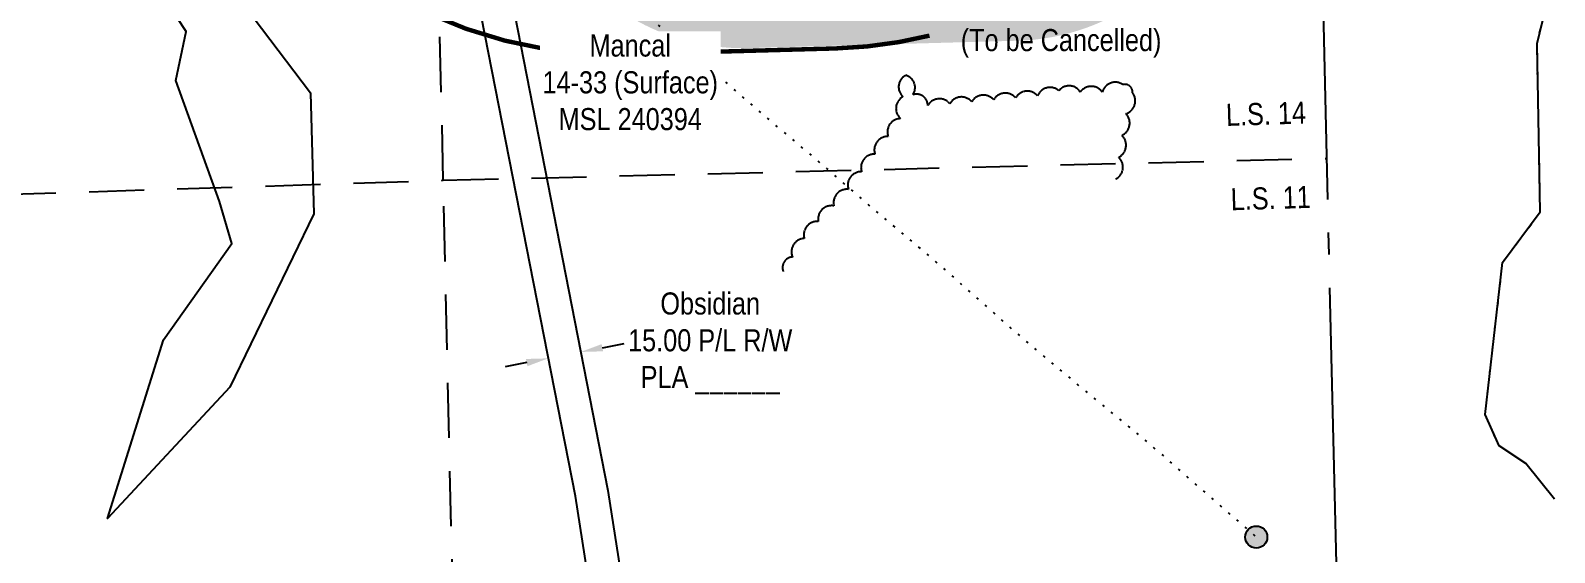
# Model space of a CAD drawing. Extents: x 647291 to 648963, y 5835206 to 5838613.
# Drawn here: x 647830 to 648521, y 5837090 to 5837327 of the extents above; entities that cross this region are included whole.
import ezdxf

# ---------------------------------------------------------------- set-up
doc = ezdxf.new("R2010")
doc.units = 0
doc.header["$LTSCALE"] = 5
doc.header["$PDSIZE"] = 0.5
for name, pattern in [('0', [1, 1, 0]), ('foc-BUFFER', [16.75, 15, -1.75]), ('foc-DOT', [1, 0.2, -0.8]), ('foc-LSD', [8, 5, -3]), ('foc-QUARTERLINE', [33, 25, -3, 2, -3]), ('foc-WHEELTRACKS', [2, 0.4, -1.6])]:
    doc.linetypes.add(name, pattern=pattern)
doc.layers.get('Defpoints').update_dxf_attribs({"color": 9})
for name, color, linetype in [('ABADATA-DRILL-T', 8, 'Continuous'), ('AS-DRILL', 8, 'foc-DOT'), ('AUX-BUFFER', 7, 'foc-BUFFER'), ('C-RW', 13, 'Continuous'), ('C-WS-S', 8, 'Continuous'), ('L-SECQ', 8, 'foc-QUARTERLINE'), ('L-SECTION-LSD', 7, 'foc-LSD'), ('P-BUFFER-H 30m', 51, 'Continuous'), ('T-BUSH', 110, '0'), ('T-WATER-P3', 160, 'foc-WHEELTRACKS'), ('WETLAND', 143, 'Continuous')]:
    doc.layers.add(name, color=color, linetype=linetype)
doc.layers.add('F-WS-T', color=190, linetype='Continuous', lineweight=9)
doc.styles.add('100L', font='ARIALN.TTF', dxfattribs={"height": 11})
doc.styles.add('80CG', font='ARIALN.TTF', dxfattribs={"height": 10})
doc.styles.add('foc-LtypeFont', font='ARIALN.TTF', dxfattribs={"height": 7.35})
doc.linetypes.add('foc-TOPO-flowdirection-NOLINE', pattern='A,0,[">",foc-LtypeFont,S=0.3,R=0,X=0,Y=-0.945],-20,[">",foc-LtypeFont,S=0.3,R=0,X=0,Y=-0.945],0', length=20)
doc.dimstyles.new('Compass 5 000', dxfattribs={"dimscale": 5, "dimtxt": 9, "dimasz": 2, "dimexe": 0.2, "dimexo": 0.0625, "dimgap": 0.5, "dimtad": 0, "dimtih": 1, "dimtoh": 1, "dimzin": 0, "dimdsep": 46, "dimtxsty": '80CG', "dimcen": 0.1, "dimse1": 1, "dimse2": 1, "dimclrd": 256, "dimclrt": 256, "dimaunit": 1, "dimadec": 4, "dimazin": 0, "dimtfac": 0.06, "dimtofl": 0, "dimtmove": 0, "dimatfit": 1, "dimfxl": 0.2, "dimtolj": 1, "dimtzin": 0, "dimlwd": -1, "dimarcsym": 0})

# ---------------------------------------------------------------- blocks, each defined once
blk = doc.blocks.new('*D562')
at = {"layer": 'C-RW', "transparency": 16777216}
for p, q in [((648089.28, 5837182.93), (648099.09, 5837184.86)), ((648054.94, 5837176.19), (648045.13, 5837174.26))]:
    blk.add_line(p, q, dxfattribs=at)
for points in [[(648088.96, 5837184.57), (648089.6, 5837181.3), (648079.47, 5837181.01)], [(648054.62, 5837177.83), (648055.26, 5837174.55), (648064.75, 5837178.12)]]:
    blk.add_solid(points, dxfattribs=at)
at = {"layer": 'Defpoints', "color": 0, "transparency": 16777216}
for p in [(648079.47, 5837181.01), (648066.4, 5837169.71), (648081.12, 5837172.6)]:
    blk.add_point(p, dxfattribs=at)
at = {"layer": 'C-RW', "transparency": 16777216, "insert": (648138.18, 5837184.86), "char_height": 10, "attachment_point": 5, "style": '80CG'}
blk.add_mtext('\\A1;Obsidian \\P15.00 P/L R/W\\PPLA ______', dxfattribs=at)
blk = doc.blocks.new('BH_Existing')
at = {"layer": 'ABADATA-DRILL-T'}
h = blk.add_hatch(color=256, dxfattribs=at)
h.dxf.hatch_style = 1
edge = h.paths.add_edge_path()
edge.add_arc((0, 0), 0.5, 0, 360)
blk.add_circle((0, 0), 0.5, dxfattribs=at)

msp = doc.modelspace()

# ---------------------------------------------------------------- hatches: boundary and pattern name
at = {"layer": 'P-BUFFER-H 30m'}
h = msp.add_hatch(color=256, dxfattribs=at)
h.dxf.hatch_style = 1
h.paths.add_polyline_path([(648372.607, 5837507.726), (648371.541, 5837546.535, 0.3477084), (648291.942, 5837641.673, 0.1149714), (648258.023, 5837671.814), (648257.244, 5837700.204, 0.4152407), (648226.336, 5837729.358), (648206.231, 5837728.736, 0.4131871), (648177.179, 5837697.936), (648177.587, 5837683.074), (648040.039, 5837679.299, 0.4142136), (647942.848, 5837576.622), (647946.14, 5837456.702, 0.414212), (648048.815, 5837359.512), (648072.018, 5837360.148, 0.2483283), (648155.856, 5837318.675), (648277.69, 5837322.018, 0.3314183), (648371.475, 5837395.935, 0.1010722), (648381.818, 5837434.584), (648383.039, 5837454.901, 0.1023539), (648377.227, 5837494.988)])
h.paths.add_polyline_path([(648283.248, 5837460.898), (648282.027, 5837440.581), (648274.675, 5837431.925), (648274.949, 5837421.951), (648153.114, 5837418.609), (648151.933, 5837462.35), (648046.073, 5837459.445), (648042.782, 5837579.365), (648210.31, 5837583.963), (648207.159, 5837698.759), (648227.264, 5837699.381), (648231.564, 5837542.693), (648271.608, 5837543.792), (648273.116, 5837488.829)], flags=16)

# ---------------------------------------------------------------- linework, layer by layer
at = {"layer": 'AUX-BUFFER', "color": 251, "linetype": 'foc-BUFFER', "const_width": 1.999, "flags": 128}
msp.add_lwpolyline([(648332.883, 5837379.068, 0.2022776), (648389.335, 5837523.87, 0.4142136), (648183.984, 5837718.252), (648089.047, 5837715.647, 0.4142136), (647894.664, 5837510.295, 0.4142136), (648100.016, 5837315.913), (648194.953, 5837318.518, 0.0540024), (648237.623, 5837324.328, 0.0540024)], format="xyb", dxfattribs=at)
at = {"layer": 'C-RW', "flags": 128}
msp.add_lwpolyline([(648012.449, 5837693.641), (648016.874, 5837552.837), (648044.384, 5837520.984), (648049.354, 5837334.358), (648091.795, 5837118.215), (648121.337, 5836928.643), (648194.933, 5836808.733), (648177.642, 5836808.237), (648106.983, 5836923.363), (648077.024, 5837115.615), (648034.397, 5837332.702), (648029.536, 5837515.233), (648002.052, 5837547.056), (647997.461, 5837693.162)], close=True, dxfattribs=at)
at = {"layer": 'L-SECTION-LSD'}
for p, q in [((648017.118, 5837258.777), (648007.102, 5837692.566)), ((648017.118, 5837258.777), (648417.717, 5837268.727)), ((647616.586, 5837245.947), (648017.118, 5837258.777)), ((648027.2, 5836822.138), (648017.118, 5837258.777))]:
    msp.add_line(p, q, dxfattribs=at)
at = {"layer": 'T-BUSH', "flags": 128}
msp.add_lwpolyline([(648322.063, 5837259.344, 0.5205671), (648323.43, 5837269.247, 0.5205671), (648324.87, 5837279.139, 0.5205671), (648326.674, 5837288.972, 0.5205671), (648329.725, 5837298.437, 0.5205671), (648325.299, 5837302.139, 0.5205671), (648316.005, 5837298.71, 0.5205671), (648306.008, 5837298.764, 0.5205671), (648296.318, 5837299.355, 0.5205671), (648286.653, 5837296.997, 0.5205671), (648276.694, 5837296.125, 0.5205671), (648266.736, 5837295.244, 0.5205671), (648256.78, 5837294.337, 0.5205671), (648246.819, 5837293.487, 0.5205671), (648236.852, 5837292.72, 0.5205671), (648230.052, 5837297.507, 0.5205671), (648226.826, 5837306.359, 0.5205671), (648225.572, 5837296.674, 0.5205671), (648224.531, 5837286.731, 0.5205671), (648218.91, 5837278.627, 0.5205671), (648212.878, 5837270.655, 0.5205671), (648206.854, 5837262.677, 0.5205671), (648200.858, 5837254.677, 0.5205671), (648194.248, 5837247.209, 0.5205671), (648187.179, 5837240.14, 0.5205671), (648180.862, 5837232.469, 0.5205671), (648175.504, 5837224.028, 0.5205671), (648171.307, 5837217.414, 0.5205671)], format="xyb", dxfattribs=at)
at = {"layer": 'T-WATER-P3', "flags": 128}
msp.add_lwpolyline([(648521.082, 5837114.263), (648508.002, 5837130.522), (648496.009, 5837138.445), (648489.578, 5837152.664), (648497.542, 5837221.551), (648514.629, 5837244.438), (648513.162, 5837320.815), (648516.967, 5837336.381), (648513.745, 5837353.045), (648504.635, 5837383.157), (648510.753, 5837399.083), (648509.932, 5837415.067), (648503.102, 5837416.856)], dxfattribs=at)
at = {"layer": 'T-WATER-P3', "linetype": 'foc-TOPO-flowdirection-NOLINE', "flags": 128}
msp.add_lwpolyline([(648521.082, 5837114.263), (648508.002, 5837130.522), (648496.009, 5837138.445), (648489.578, 5837152.664), (648497.542, 5837221.551), (648514.629, 5837244.438), (648513.162, 5837320.815), (648516.967, 5837336.381), (648513.745, 5837353.045), (648504.635, 5837383.157), (648510.753, 5837399.083), (648509.932, 5837415.067), (648504.751, 5837416.424)], dxfattribs=at)
at = {"layer": 'WETLAND'}
msp.add_lwpolyline([(647718.758, 5837691.294), (648028.321, 5837696.057), (648025.94, 5837655.575), (648000.54, 5837625.413), (647942.596, 5837615.888), (647874.333, 5837571.438), (647878.302, 5837540.481), (647884.652, 5837465.869), (647886.24, 5837434.912), (647912.433, 5837357.125), (647956.883, 5837298.387), (647958.471, 5837243.618), (647920.371, 5837165.037), (647864.808, 5837105.505), (647890.208, 5837186.468), (647921.165, 5837230.124), (647915.608, 5837249.174), (647895.765, 5837303.943), (647900.527, 5837326.168), (647880.683, 5837356.331), (647859.252, 5837409.512), (647854.489, 5837437.294), (647833.058, 5837492.856), (647803.689, 5837519.05)], dxfattribs=at)

# ---------------------------------------------------------------- block references
at = {"layer": 'C-WS-S', "color": 2, "xscale": 9.997110999999391, "yscale": 9.997110999999391, "zscale": 9.997110999999391}
msp.add_blockref('BH_Existing', (648385.807, 5837097.118), dxfattribs=at)

# ---------------------------------------------------------------- texts
at = {"layer": 'F-WS-T', "insert": (648297.292, 5837377.837), "char_height": 9.99704, "width": 90.42797, "attachment_point": 2, "line_spacing_factor": 1.010641, "style": '80CG'}
msp.add_mtext('Obsidian \\P14-33 (Surface) \\PROE 4426\\P(To be Cancelled)', dxfattribs=at)
at = {"layer": 'L-SECTION-LSD', "insert": (648371.92, 5837293.389), "char_height": 10, "attachment_point": 1, "rotation": 1.768495, "style": '100L', "bg_fill": 2}
msp.add_mtext_dynamic_manual_height_columns('L.S. 14', width=37.00889, gutter_width=55.016, heights=[0], dxfattribs=at)

# ---------------------------------------------------------------- dimensions: what is measured, and where the dimension line sits
at = {"layer": 'C-RW'}
dim = msp.add_aligned_dim(p1=(648066.403, 5837169.706), p2=(648081.117, 5837172.596), distance=8.571, text='Obsidian \\P15.00 P/L R/W\\PPLA ______', dimstyle='Compass 5 000', dxfattribs=at)
dim.commit()
dim.dimension.update_dxf_attribs({"geometry": '*D562', "text_midpoint": (648138.177, 5837184.86)})

# ---------------------------------------------------------------- next in the draw order: texts
at = {"layer": 'L-SECTION-LSD', "insert": (648374.068, 5837255.171), "char_height": 10, "attachment_point": 1, "rotation": 1.768495, "style": '100L', "bg_fill": 2}
msp.add_mtext_dynamic_manual_height_columns('L.S. 11', width=36.46003, gutter_width=55.016, heights=[0], dxfattribs=at)

# ---------------------------------------------------------------- next in the draw order: linework, layer by layer
at = {"layer": 'AS-DRILL', "flags": 128}
msp.add_lwpolyline([(647619.459, 5837780.42), (647625.235, 5837774.902), (647635.122, 5837765.546), (647645.133, 5837756.354), (647655.212, 5837747.284), (647665.359, 5837738.255), (647675.534, 5837729.278), (647685.659, 5837720.319), (647695.892, 5837711.404), (647706.174, 5837702.55), (647716.35, 5837693.553), (647726.411, 5837684.402), (647736.462, 5837675.241), (647746.502, 5837666.109), (647756.514, 5837656.907), (647766.477, 5837647.693), (647776.508, 5837638.511), (647786.578, 5837629.391), (647796.687, 5837620.301), (647806.775, 5837611.222), (647816.854, 5837602.121), (647826.905, 5837592.98), (647836.877, 5837583.757), (647846.831, 5837574.503), (647856.842, 5837565.33), (647866.922, 5837556.22), (647876.981, 5837547.119), (647887.05, 5837538.019), (647897.178, 5837528.97), (647907.315, 5837519.911), (647917.434, 5837510.842), (647927.443, 5837501.75), (647937.406, 5837492.496), (647947.292, 5837483.17), (647957.168, 5837473.834), (647967.132, 5837464.56), (647977.056, 5837455.295), (647986.844, 5837445.896), (647996.671, 5837436.538), (648006.537, 5837427.221), (648016.383, 5837417.884), (648026.259, 5837408.547), (648036.163, 5837399.272), (648046.174, 5837390.129), (648056.269, 5837381.15), (648066.445, 5837372.163), (648076.582, 5837363.124), (648086.672, 5837354.004), (648096.673, 5837344.842), (648106.802, 5837335.743), (648117.055, 5837326.848), (648127.386, 5837318.016), (648137.814, 5837309.296), (648148.212, 5837300.566), (648158.465, 5837291.681), (648168.786, 5837282.848), (648179.213, 5837274.139), (648189.554, 5837265.326), (648199.799, 5837256.371), (648210.101, 5837247.498), (648220.48, 5837238.727), (648230.888, 5837230.017), (648241.228, 5837221.214), (648251.443, 5837212.258), (648261.61, 5837203.241), (648271.796, 5837194.234), (648282.049, 5837185.329), (648292.418, 5837176.578), (648302.855, 5837167.869), (648313.313, 5837159.16), (648323.847, 5837150.574), (648334.352, 5837141.946), (648344.623, 5837133.092), (648354.818, 5837124.136), (648369.224, 5837111.564), (648385.807, 5837097.118)], dxfattribs=at)
at = {"layer": 'L-SECQ'}
msp.add_line((648407.536, 5837704.962), (648427.198, 5836862.477), dxfattribs=at)

# ---------------------------------------------------------------- next in the draw order: texts
at = {"layer": 'F-WS-T', "insert": (648101.913, 5837303.099), "char_height": 10, "width": 78.99495, "attachment_point": 5, "style": '80CG', "bg_fill": 3, "box_fill_scale": 1.15, "bg_fill_color": 256, "bg_fill_transparency": 0}
msp.add_mtext('\\A1;Mancal\\P14-33 (Surface)\\PMSL 240394', dxfattribs=at)

doc.saveas('drawing.dxf')
